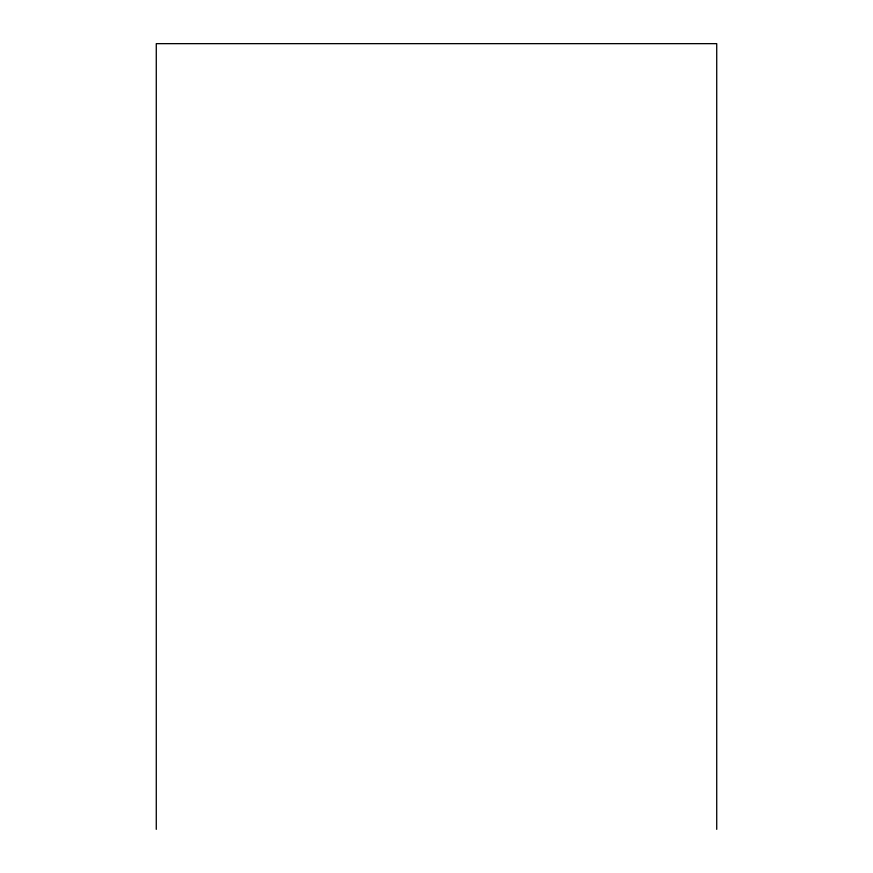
<?xml version="1.0" encoding="UTF-8"?>
<svg xmlns="http://www.w3.org/2000/svg" width="873" height="873" viewBox="0 0 873 873"><rect width="100%" height="100%" fill="white"/><g stroke="black" fill="none" stroke-linecap="round" stroke-linejoin="round"><path stroke-width="1.31" d="M716.722 829.35L716.722 43.65L156.278 43.65L156.278 829.35"/></g></svg>
